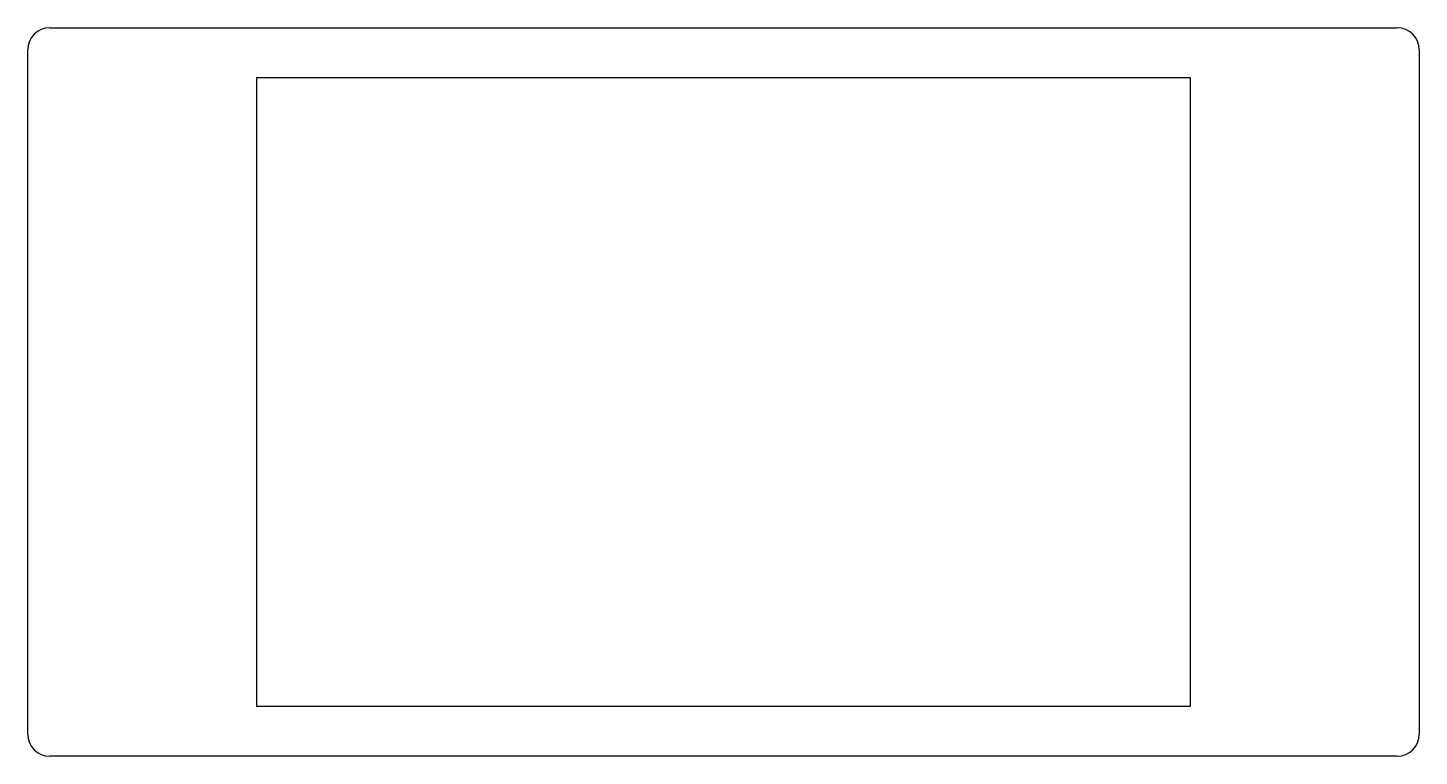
# Model space of a CAD drawing. Header units: millimetres. Extents: x -63 to 63, y -33 to 33.
import ezdxf

# ---------------------------------------------------------------- set-up
doc = ezdxf.new("R2010")
doc.units = ezdxf.units.MM

msp = doc.modelspace()

# ---------------------------------------------------------------- linework, layer by layer
at = {"color": 7, "linetype": 'Continuous', "lineweight": 25}
for p, q in [((-61, 33), (61, 33)), ((-63, -31), (-63, 31)), ((63, 31), (63, -31)), ((-42.25, -28.5), (-42.25, 28.5)), ((-42.25, 28.5), (42.25, 28.5)), ((42.25, 28.5), (42.25, -28.5)), ((42.25, -28.5), (-42.25, -28.5)), ((61, -33), (-61, -33))]:
    msp.add_line(p, q, dxfattribs=at)
for centre, start, end in [((-61, 31), 90, 180), ((61, 31), 0, 90), ((-61, -31), 180, 270), ((61, -31), 270, 0)]:
    msp.add_arc(centre, 2, start, end, dxfattribs=at)

doc.saveas('drawing.dxf')
